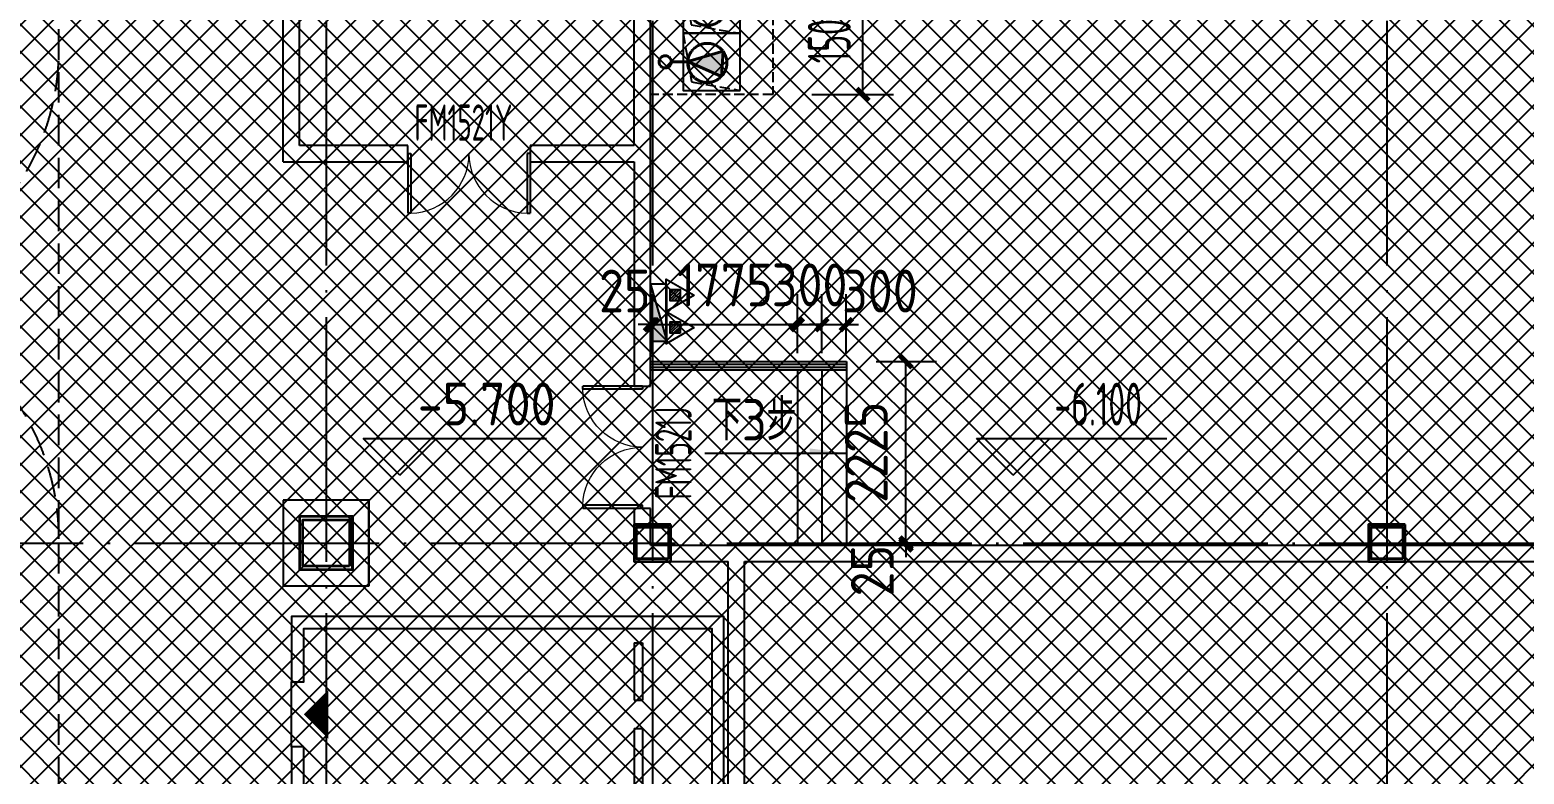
# Model space of a CAD drawing. Extents: x -473190 to 2138458, y -81875 to 2633646.
# Drawn here: x -52929 to -34617, y 88977 to 98103 of the extents above; entities that cross this region are included whole.
import ezdxf

# ---------------------------------------------------------------- set-up
doc = ezdxf.new("R2010")
doc.units = 0
doc.header["$LTSCALE"] = 1000
for name, pattern in [('__DASH', [0.35, 0.25, -0.1]), ('DASH', [0.35, 0.25, -0.1]), ('DOTE', [2.42, 2, -0.2, 0.02, -0.2]), ('排水', [1.1, 1, -0.1])]:
    doc.linetypes.add(name, pattern=pattern)
for name, color, linetype in [('00-停车位', 67, 'Continuous'), ('A-COLUMN', 2, 'Continuous'), ('A-DIM_ELEV', 3, 'Continuous'), ('A-WALL', 2, 'Continuous'), ('DIM_ELEV', 3, 'Continuous'), ('DIM_SYMB', 3, 'Continuous'), ('DOOR_FIRE', 4, 'Continuous'), ('DOOR_FIRE_TEXT', 7, 'Continuous'), ('DOTE', 1, 'DOTE'), ('HANDRAIL', 3, 'Continuous'), ('PUB_DIM', 3, 'Continuous'), ('PUB_TEXT', 7, 'Continuous'), ('W-EQUIP_消火栓', 7, 'Continuous'), ('W-EQUIP_灭火器', 7, 'Continuous'), ('排水', 4, 'Continuous'), ('索引线', 252, 'Continuous'), ('车行线', 4, 'Continuous'), ('集水坑', 4, 'Continuous'), ('雨棚投影', 147, 'Continuous')]:
    doc.layers.add(name, color=color, linetype=linetype)
for name, color, linetype, lineweight in [('A-2F-WALL$0$A-PUB_TEXT', 7, 'Continuous', 15), ('GPS-污水', 2, '排水', 40), ('钢柱', 51, 'Continuous', 35)]:
    doc.layers.add(name, color=color, linetype=linetype, lineweight=lineweight)
doc.styles.add('8B2_02', font='tssdeng.shx', dxfattribs={"width": 0.6, "bigfont": 'TSSDCHN.shx'})
doc.styles.add('_TCH_DIM_T3', font='tssdeng.shx', dxfattribs={"width": 0.564706, "bigfont": '@@@tssdchn.shx'})
doc.styles.add('_TCH_WINDOW', font='tssdeng.shx', dxfattribs={"width": 0.8, "height": 3.5, "bigfont": 'tssdchn.shx'})
doc.styles.get("Standard").update_dxf_attribs({"font": 'gbenor.shx', "bigfont": 'gbcbig.shx'})
doc.styles.add('STANDARD_T3', font='gbenor.shx', dxfattribs={"bigfont": 'gbcbig.shx'})
doc.dimstyles.new('_TCH_ARCH&&150', dxfattribs={"dimtxt": 525, "dimasz": 150, "dimexe": 375, "dimexo": 450, "dimgap": 150, "dimtad": 1, "dimdec": 0, "dimzin": 0, "dimdsep": 46, "dimtxsty": '_TCH_DIM_T3', "dimblk": 'ARCHTICK', "dimcen": 0.09, "dimclrt": 7, "dimazin": 2, "dimtfac": 1, "dimtdec": 0, "dimtix": 1, "dimtmove": 2, "dimatfit": 3, "dimfxl": 0, "dimtolj": 1, "dimtzin": 0, "dimarcsym": 0})
doc.dimstyles.new('STANDARD&&150', dxfattribs={"dimtxt": 525, "dimasz": 150, "dimexe": 375, "dimexo": 450, "dimgap": 225, "dimtad": 1, "dimdec": 0, "dimzin": 0, "dimdsep": 46, "dimtxsty": 'STANDARD_T3', "dimblk": 'ARCHTICK', "dimcen": 0.09, "dimadec": 0, "dimazin": 0, "dimtfac": 1, "dimtdec": 0, "dimtix": 1, "dimtmove": 2, "dimatfit": 3, "dimfxl": 0, "dimtolj": 1, "dimtzin": 0, "dimarcsym": 0})

# ---------------------------------------------------------------- blocks, each defined once
blk = doc.blocks.new('车位2400x5300')
at = {"layer": '00-停车位', "color": 251}
for p, q in [((-875, -1000), (-175, -1000)), ((-875, -1100), (-875, -1000)), ((-175, -1100), (-175, -1000)), ((175, -1000), (875, -1000)), ((175, -1100), (175, -1000)), ((875, -1100), (875, -1000)), ((-875, -1100), (-175, -1100)), ((175, -1100), (875, -1100)), ((400, -5300), (-400, -5300))]:
    blk.add_line(p, q, dxfattribs=at)
blk.add_lwpolyline([(400, -5150), (400, -5300), (1200, -5300), (1200, 0), (-1200, 0), (-1200, -5300), (-400, -5300), (-400, -5150), (-1050, -5150), (-1050, -150), (1050, -150), (1050, -5150), (400, -5150)], dxfattribs=at)
blk.add_lwpolyline([(0, -5150, 0, 600, 0), (0, -4850, 600, 600, 0)], format="xyseb", dxfattribs=at)
blk = doc.blocks.new('A$C796A13F6')
at = {"layer": '车行线', "linetype": '__DASH', "ltscale": 1.5}
for points in [[(-69275, -3000), (-69275, -122288, -0.414214), (-72275, -125288), (-118175, -125288, -0.414214), (-121175, -122288), (-121175, -3000)], [(-124175, -63738, 0.414214), (-121175, -60738)], [(-124175, -63738, -0.414214), (-121175, -66738)]]:
    blk.add_lwpolyline(points, format="xyb", dxfattribs=at)
blk = doc.blocks.new('$SB01_1')
h = blk.add_hatch(color=256)
h.dxf.hatch_style = 1
h.paths.add_polyline_path([(-0.381, -0.323), (0.5, 0), (-0.381, 0.323)])
h.paths.add_polyline_path([(0, 0), (0.002, 0), (0.002, 0.001), (0, 0.001)], flags=24)
h.paths.add_polyline_path([(0, -0.002), (0.003, -0.002), (0.003, -0.001), (0, -0.001)], flags=24)
h.paths.add_polyline_path([(0, -0.003), (0.003, -0.003), (0.003, -0.002), (0, -0.002)], flags=24)
for p, q in [((0.5, 0), (-0.381, 0.323)), ((-0.381, 0.323), (-0.381, -0.323)), ((0.5, 0), (-0.381, -0.323))]:
    blk.add_line(p, q)
blk.add_circle((0, 0), 0.5)
at = {"flags": 1}
for tag, p in [('UNIT', (0, 0)), ('SPEC', (0, -0.002)), ('WHAT', (0, -0.003))]:
    blk.add_attdef(tag, p, '', height=0.001, dxfattribs=at)
blk = doc.blocks.new('人防集水坑')
at = {"layer": 'GPS-污水', "linetype": '排水'}
for p, q in [((307486, 701151), (307284, 701151)), ((307486, 700451), (307284, 700451))]:
    blk.add_line(p, q, dxfattribs=at)
for centre in [(307561, 701151), (307561, 700451)]:
    blk.add_circle(centre, 75, dxfattribs=at)
at = {"layer": '集水坑', "linetype": 'DASH', "ltscale": 0.5}
blk.add_lwpolyline([(306241, 700051), (306241, 701551), (307741, 701551), (307741, 700051)], close=True, dxfattribs=at)
at = {"layer": '集水坑', "linetype": 'Continuous', "ltscale": 0.5}
for points in [[(306641, 701501), (306641, 700801), (307341, 700801), (307341, 701501)], [(306641, 700801), (306641, 700101), (307341, 700101), (307341, 700801)]]:
    blk.add_lwpolyline(points, close=True, dxfattribs=at)
at = {"layer": '集水坑', "linetype": 'DASH', "ltscale": 0.5}
for points in [[(307341, 700801), (307237, 701397), (306641, 701501)], [(307347, 700101), (307243, 700697), (306647, 700801)]]:
    blk.add_lwpolyline(points, dxfattribs=at)
at = {"layer": 'GPS-污水', "linetype": '排水', "xscale": -480.0000000000002, "yscale": 480.0000000000002, "zscale": 480.0000000000002, "rotation": 176.2535374729293}
for p in [(307045, 701164, 0), (307045, 700464, 0)]:
    blk.add_blockref('$SB01_1', p, dxfattribs=at)
blk = doc.blocks.new('_ArchTick')
at = {"color": 0, "linetype": 'ByBlock', "const_width": 0.4}
blk.add_lwpolyline([(-0.5, -0.5), (0.5, 0.5)], dxfattribs=at)
blk = doc.blocks.new('*D5240')
at = {"layer": 'Defpoints', "color": 0, "transparency": 16777216}
for p in [(45684, -88418), (46762, -88418), (45684, -89918)]:
    blk.add_point(p, dxfattribs=at)
at = {"layer": 'PUB_DIM', "color": 0, "lineweight": -2, "transparency": 16777216}
for p, q in [((46134, -88418), (47137, -88418)), ((46762, -89918), (46762, -88418)), ((46134, -89918), (47137, -89918))]:
    blk.add_line(p, q, dxfattribs=at)
at = {"layer": 'PUB_DIM', "color": 0, "lineweight": -2, "transparency": 16777216, "xscale": 150, "yscale": 150, "zscale": 150}
for p, rotation in [((46762, -88418), 90), ((46762, -89918), 270)]:
    blk.add_blockref('_ArchTick', p, dxfattribs=dict(at, rotation=rotation))
at = {"layer": 'PUB_DIM', "color": 7, "transparency": 16777216, "insert": (46349, -89168), "char_height": 525, "attachment_point": 5, "rotation": 90, "style": '_TCH_DIM_T3'}
blk.add_mtext('\\A1;1500', dxfattribs=at)
blk = doc.blocks.new('A$C00330F2E')
at = {"layer": 'A-COLUMN'}
for p, q in [((5375, -62800), (4325, -62800)), ((4325, -62800), (4325, -63850)), ((5375, -63850), (5375, -62800)), ((4325, -63850), (5375, -63850))]:
    blk.add_line(p, q, dxfattribs=at)
at = {"layer": '钢柱', "color": 4, "lineweight": 35}
for points in [[(5175, -63000), (4525, -63000), (4525, -63650), (5175, -63650)], [(5135, -63610), (4565, -63610), (4565, -63040), (5135, -63040)], [(9075, -63100), (8625, -63100), (8625, -63550), (9075, -63550)], [(9045, -63520), (8655, -63520), (8655, -63130), (9045, -63130)], [(18075, -63100), (17625, -63100), (17625, -63550), (18075, -63550)], [(18045, -63520), (17655, -63520), (17655, -63130), (18045, -63130)]]:
    blk.add_lwpolyline(points, close=True, dxfattribs=at)
blk = doc.blocks.new('A$C4F5A101F')
at = {"layer": 'DOTE', "color": 16, "linetype": 'DOTE', "ltscale": 1.5}
for p, q in [((-251939.7, 16373.7), (-251939.7, -213765.2)), ((-247939.7, 16373.7), (-247939.7, -213765.2)), ((-238939.7, 16373.7), (-238939.7, -213765.2)), ((-297848.4, -66257.4), (-173939.7, -66257.4))]:
    blk.add_line(p, q, dxfattribs=at)
blk = doc.blocks.new('$TwtSys$00000434')
for p, q in [((-0.5, 0.5), (-0.5, -0.5)), ((-0.5, -0.5), (0.5, 0.5)), ((0.5, 0.5), (-0.5, 0.5)), ((0.5, -0.5), (0.5, 0.5)), ((-0.5, -0.5), (0.5, -0.5))]:
    blk.add_line(p, q)
blk.add_solid([(0.5, -0.5), (0.5, 0.5), (-0.5, -0.5)])
blk = doc.blocks.new('$TwtSys$00000546')
h = blk.add_hatch()
h.set_pattern_fill('ANSI31', color=256, scale=200, style=0)
h.set_pattern_definition([(45, (-38543.802, -6670.83), (-17.67767, 17.67767), [])])
h.paths.add_polyline_path([(-65, 174), (65, 174), (65, 44), (-65, 44)])
for points in [[(0, 344), (-198, 0), (198, 0)], [(-65, 174), (65, 174), (65, 44), (-65, 44)]]:
    blk.add_lwpolyline(points, close=True)
blk = doc.blocks.new('zzzzzzzzzzzzzzzz')
at = {"layer": 'A-COLUMN'}
for p, q in [((-62984, -238035), (-63434, -238035)), ((-63434, -238035), (-63434, -238485)), ((-62984, -238485), (-62984, -238035)), ((-53984, -238035), (-54434, -238035)), ((-54434, -238035), (-54434, -238485)), ((-53984, -238485), (-53984, -238035)), ((-63434, -238485), (-62984, -238485)), ((-54434, -238485), (-53984, -238485))]:
    blk.add_line(p, q, dxfattribs=at)
blk.add_blockref('A$C00330F2E', (-72059, -174935))
blk = doc.blocks.new('ADFASDF')
h = blk.add_hatch()
h.set_pattern_fill('ANSI37', color=8, scale=150)
h.set_pattern_definition([(45, (0, 0), (-168.3798, 168.3798), []), (135, (0, 0), (-168.3798, -168.3798), [])])
h.paths.add_polyline_path([(521397, 239186), (521397, 224886), (539697, 224886), (539697, 169261), (524947, 169261), (524947, 171211), (527822, 171211), (527922, 176611), (501318, 176611), (501125, 109884), (530547, 109887), (530547, 107449), (538188, 100503), (536147, 98236), (540086, 94690), (517812, 69953), (517812, 59790), (482108, 20136), (405247, 20136), (405247, 26086), (391997, 40436), (391997, 64736), (399997, 64738), (399997, 239186), (409022, 239186)])
blk = doc.blocks.new('*D3532')
at = {"layer": 'Defpoints', "color": 0, "transparency": 16777216}
for p in [(-43006, 94036), (-42192, 94036), (-43006, 91811)]:
    blk.add_point(p, dxfattribs=at)
at = {"layer": 'PUB_DIM', "color": 0, "lineweight": -2, "transparency": 16777216}
for p, q in [((-42556, 94036), (-41817, 94036)), ((-42192, 91811), (-42192, 94036)), ((-42556, 91811), (-41817, 91811))]:
    blk.add_line(p, q, dxfattribs=at)
at = {"layer": 'PUB_DIM', "color": 0, "lineweight": -2, "transparency": 16777216, "xscale": 150, "yscale": 150, "zscale": 150}
for p, rotation in [((-42192, 94036), 90), ((-42192, 91811), 270)]:
    blk.add_blockref('_ArchTick', p, dxfattribs=dict(at, rotation=rotation))
at = {"layer": 'PUB_DIM', "color": 0, "transparency": 16777216, "insert": (-42679, 92923), "char_height": 525, "attachment_point": 5, "rotation": 90, "style": 'STANDARD_T3'}
blk.add_mtext('\\A1;2225', dxfattribs=at)
blk = doc.blocks.new('*D3533')
at = {"layer": 'Defpoints', "color": 0, "transparency": 16777216}
for p in [(-43006, 91811), (-43006, 91786), (-42192, 91811)]:
    blk.add_point(p, dxfattribs=at)
at = {"layer": 'PUB_DIM', "color": 0, "lineweight": -2, "transparency": 16777216}
for p, q in [((-42192, 91811), (-42192, 91961)), ((-42556, 91811), (-41817, 91811)), ((-42556, 91786), (-41817, 91786)), ((-42192, 91786), (-42192, 91811)), ((-42192, 91786), (-42192, 91636))]:
    blk.add_line(p, q, dxfattribs=at)
at = {"layer": 'PUB_DIM', "color": 0, "lineweight": -2, "transparency": 16777216, "xscale": 150, "yscale": 150, "zscale": 150}
for p, rotation in [((-42192, 91811), 270), ((-42192, 91786), 90)]:
    blk.add_blockref('_ArchTick', p, dxfattribs=dict(at, rotation=rotation))
at = {"layer": 'PUB_DIM', "color": 0, "transparency": 16777216, "insert": (-42604, 91471), "char_height": 525, "attachment_point": 5, "rotation": 90, "style": 'STANDARD_T3'}
blk.add_mtext('\\A1;25', dxfattribs=at)
blk = doc.blocks.new('*D3534')
at = {"layer": 'Defpoints', "color": 0, "transparency": 16777216}
for p in [(-45298, 94488), (-45323, 93689), (-45298, 93689)]:
    blk.add_point(p, dxfattribs=at)
at = {"layer": 'PUB_DIM', "color": 0, "lineweight": -2, "transparency": 16777216}
for p, q in [((-45323, 94139), (-45323, 94863)), ((-45298, 94139), (-45298, 94863)), ((-45323, 94488), (-45473, 94488)), ((-45323, 94488), (-45298, 94488)), ((-45298, 94488), (-45148, 94488))]:
    blk.add_line(p, q, dxfattribs=at)
at = {"layer": 'PUB_DIM', "color": 0, "lineweight": -2, "transparency": 16777216, "xscale": 150, "yscale": 150, "zscale": 150}
blk.add_blockref('_ArchTick', (-45323, 94488), dxfattribs=at)
at = {"layer": 'PUB_DIM', "color": 0, "lineweight": -2, "transparency": 16777216, "xscale": 150, "yscale": 150, "zscale": 150, "rotation": 180}
blk.add_blockref('_ArchTick', (-45298, 94488), dxfattribs=at)
at = {"layer": 'PUB_DIM', "color": 0, "transparency": 16777216, "insert": (-45638, 94900), "char_height": 525, "attachment_point": 5, "style": 'STANDARD_T3'}
blk.add_mtext('\\A1;25', dxfattribs=at)
blk = doc.blocks.new('*D3535')
at = {"layer": 'Defpoints', "color": 0, "transparency": 16777216}
for p in [(-43523, 94488), (-45298, 93689), (-43523, 93689)]:
    blk.add_point(p, dxfattribs=at)
at = {"layer": 'PUB_DIM', "color": 0, "lineweight": -2, "transparency": 16777216}
for p, q in [((-45298, 94139), (-45298, 94863)), ((-43523, 94139), (-43523, 94863)), ((-45298, 94488), (-43523, 94488))]:
    blk.add_line(p, q, dxfattribs=at)
at = {"layer": 'PUB_DIM', "color": 0, "lineweight": -2, "transparency": 16777216, "xscale": 150, "yscale": 150, "zscale": 150, "rotation": 180}
blk.add_blockref('_ArchTick', (-45298, 94488), dxfattribs=at)
at = {"layer": 'PUB_DIM', "color": 0, "lineweight": -2, "transparency": 16777216, "xscale": 150, "yscale": 150, "zscale": 150}
blk.add_blockref('_ArchTick', (-43523, 94488), dxfattribs=at)
at = {"layer": 'PUB_DIM', "color": 0, "transparency": 16777216, "insert": (-44410, 94975), "char_height": 525, "attachment_point": 5, "style": 'STANDARD_T3'}
blk.add_mtext('\\A1;1775', dxfattribs=at)
blk = doc.blocks.new('*D3536')
at = {"layer": 'Defpoints', "color": 0, "transparency": 16777216}
for p in [(-43223, 94488), (-43523, 93689), (-43223, 93689)]:
    blk.add_point(p, dxfattribs=at)
at = {"layer": 'PUB_DIM', "color": 0, "lineweight": -2, "transparency": 16777216}
for p, q in [((-43523, 94139), (-43523, 94863)), ((-43223, 94139), (-43223, 94863)), ((-43523, 94488), (-43673, 94488)), ((-43523, 94488), (-43223, 94488)), ((-43223, 94488), (-43073, 94488))]:
    blk.add_line(p, q, dxfattribs=at)
at = {"layer": 'PUB_DIM', "color": 0, "lineweight": -2, "transparency": 16777216, "xscale": 150, "yscale": 150, "zscale": 150}
blk.add_blockref('_ArchTick', (-43523, 94488), dxfattribs=at)
at = {"layer": 'PUB_DIM', "color": 0, "lineweight": -2, "transparency": 16777216, "xscale": 150, "yscale": 150, "zscale": 150, "rotation": 180}
blk.add_blockref('_ArchTick', (-43223, 94488), dxfattribs=at)
at = {"layer": 'PUB_DIM', "color": 0, "transparency": 16777216, "insert": (-43373, 94975), "char_height": 525, "attachment_point": 5, "style": 'STANDARD_T3'}
blk.add_mtext('\\A1;300', dxfattribs=at)
blk = doc.blocks.new('*D3537')
at = {"layer": 'Defpoints', "color": 0, "transparency": 16777216}
for p in [(-42923, 94488), (-43223, 93689), (-42923, 93689)]:
    blk.add_point(p, dxfattribs=at)
at = {"layer": 'PUB_DIM', "color": 0, "lineweight": -2, "transparency": 16777216}
for p, q in [((-43223, 94139), (-43223, 94863)), ((-42923, 94139), (-42923, 94863)), ((-43223, 94488), (-43373, 94488)), ((-43223, 94488), (-42923, 94488)), ((-42923, 94488), (-42773, 94488))]:
    blk.add_line(p, q, dxfattribs=at)
at = {"layer": 'PUB_DIM', "color": 0, "lineweight": -2, "transparency": 16777216, "xscale": 150, "yscale": 150, "zscale": 150}
blk.add_blockref('_ArchTick', (-43223, 94488), dxfattribs=at)
at = {"layer": 'PUB_DIM', "color": 0, "lineweight": -2, "transparency": 16777216, "xscale": 150, "yscale": 150, "zscale": 150, "rotation": 180}
blk.add_blockref('_ArchTick', (-42923, 94488), dxfattribs=at)
at = {"layer": 'PUB_DIM', "color": 0, "transparency": 16777216, "insert": (-42511, 94900), "char_height": 525, "attachment_point": 5, "style": 'STANDARD_T3'}
blk.add_mtext('\\A1;300', dxfattribs=at)
blk = doc.blocks.new('$DorLib2D$00000002')
for p, q in [((-0.5, 0), (-0.5, 0.4875)), ((-0.475, 0.4875), (-0.5, 0.4875)), ((-0.475, 0), (-0.475, 0.4875)), ((0.475, 0), (0.475, 0.4875)), ((0.475, 0.4875), (0.5, 0.4875)), ((0.5, 0), (0.5, 0.4875)), ((-0.5, 0), (-0.475, 0)), ((0.5, 0), (0.475, 0))]:
    blk.add_line(p, q)
at = {"lineweight": 13}
for centre, start, end in [((-0.4875, 0), 0, 88.53072), ((0.4875, 0), 91.46928, 180)]:
    blk.add_arc(centre, 0.4875, start, end, dxfattribs=at)
blk = doc.blocks.new('A$C3672542B')
at = {"layer": '排水', "color": 3, "linetype": 'DASH'}
blk.add_lwpolyline([(46899.2, -91158.7, 0, 0, 0), (46187.3, -90446.8, 160, 0, 0), (45763.1, -90022.6, 0, 0, 0)], format="xyseb", dxfattribs=at)
at = {"layer": '集水坑', "linetype": 'Continuous', "rotation": 180}
blk.add_blockref('人防集水坑', (351899.7, 611632.5), dxfattribs=at)
at = {"layer": 'PUB_DIM'}
dim = blk.add_aligned_dim(p1=(45683.7, -89918.2), p2=(45683.7, -88418.2), distance=-1078.1, dimstyle='_TCH_ARCH&&150', dxfattribs=at)
dim.commit()
dim.dimension.update_dxf_attribs({"geometry": '*D5240', "text_midpoint": (46349.3, -89168.2)})

msp = doc.modelspace()

# ---------------------------------------------------------------- hatches: boundary and pattern name
at = {"layer": 'DIM_SYMB'}
msp.add_hatch(color=256, dxfattribs=at).paths.add_polyline_path([(-42922.7, 92910.6), (-43372.7, 92910.6), (-43372.7, 92970.6)])

# ---------------------------------------------------------------- linework, layer by layer
at = {"layer": 'A-DIM_ELEV'}
for p, q in [((-40878.7, 92643.5), (-41328.7, 93093.5)), ((-41328.7, 93093.5), (-38994.9, 93093.5)), ((-40878.7, 92643.5), (-40428.7, 93093.5))]:
    msp.add_line(p, q, dxfattribs=at)
at = {"layer": 'A-WALL'}
for p, q in [((-49822.7, 96485.6), (-49822.7, 100860.6)), ((-49622.7, 96685.6), (-49622.7, 100860.6)), ((-45322.7, 96585.6), (-45322.7, 100785.6)), ((-45522.7, 96685.6), (-45522.7, 100585.6)), ((-48297.7, 96685.6), (-49622.7, 96685.6)), ((-48297.7, 96485.6), (-48297.7, 96685.6)), ((-45522.7, 96685.6), (-46797.7, 96685.6)), ((-46797.7, 96685.6), (-46797.7, 96485.6)), ((-45322.7, 93735.6), (-45322.7, 96585.6)), ((-49822.7, 96485.6), (-48297.7, 96485.6)), ((-46797.7, 96485.6), (-45522.7, 96485.6)), ((-45522.7, 96485.6), (-45522.7, 93735.6)), ((-45522.7, 93735.6), (-45322.7, 93735.6)), ((-45322.7, 92235.6), (-45522.7, 92235.6)), ((-45522.7, 92235.6), (-45522.7, 91585.6)), ((-45322.7, 91785.6), (-45322.7, 92235.6)), ((-45322.7, 91785.6), (-44272.7, 91785.6)), ((-44272.7, 91785.6), (-36297.7, 91785.6)), ((-36297.7, 91785.6), (-27397.7, 91785.6)), ((-45522.7, 91585.6), (-44372.7, 91585.6)), ((-44372.7, 82785.6), (-44372.7, 91585.6)), ((-44172.7, 91585.6), (-36297.7, 91585.6)), ((-44172.7, 82585.6), (-44172.7, 91585.6)), ((-36297.7, 91585.6), (-27197.7, 91585.6))]:
    msp.add_line(p, q, dxfattribs=at)
at = {"layer": 'DIM_ELEV'}
for p, q in [((-48393.8, 92644.2), (-48843.8, 93094.2)), ((-48843.8, 93094.2), (-46597.9, 93094.2)), ((-48393.8, 92644.2), (-47943.8, 93094.2))]:
    msp.add_line(p, q, dxfattribs=at)
at = {"layer": 'DIM_SYMB'}
msp.add_lwpolyline([(-44656.2, 92910.6), (-42922.7, 92910.6)], dxfattribs=at)
at = {"layer": 'HANDRAIL'}
for points in [[(-45322.7, 94035.6), (-42922.7, 94035.6)], [(-45322.7, 94005.6), (-42922.7, 94005.6)], [(-45322.7, 93965.6), (-42922.7, 93965.6)], [(-42922.7, 94035.6), (-42922.7, 91785.6)], [(-45322.7, 93935.6), (-45322.7, 93935.6), (-42922.7, 93935.6)], [(-43522.7, 93935.6), (-43522.7, 91785.6)], [(-43222.7, 93935.6), (-43222.7, 91785.6)]]:
    msp.add_lwpolyline(points, dxfattribs=at)

# ---------------------------------------------------------------- block references
for name, p in [('A$C3672542B', (-89481.4, 187228.8)), ('ADFASDF', (-477545, -71625.7)), ('A$C796A13F6', (68602.3, 158598.1)), ('A$C00330F2E', (-54147.7, 155135.6))]:
    msp.add_blockref(name, p)
at = {"layer": '00-停车位', "rotation": 270}
msp.add_blockref('车位2400x5300', (-44422.7, 89710.6), dxfattribs=at)
at = {"layer": 'DOOR_FIRE'}
ref = msp.add_blockref('$DorLib2D$00000002', (-47547.7, 96585.6), dxfattribs=dict(at, xscale=-1500, yscale=-1500, zscale=200))
ref.add_attrib('A', 'FM1521Y', (-48216.5, 96742.3), dxfattribs={"layer": 'DOOR_FIRE_TEXT', "height": 446.25, "style": '_TCH_WINDOW', "width": 0.564706})
ref = msp.add_blockref('$DorLib2D$00000002', (-45422.7, 92985.6), dxfattribs=dict(at, xscale=-1500, yscale=1500, zscale=200, rotation=90))
ref.add_attrib('A', 'FM1521J', (-44819.7, 92345.9), dxfattribs={"layer": 'DOOR_FIRE_TEXT', "height": 446.25, "rotation": 90, "style": '_TCH_WINDOW', "width": 0.564706})
at = {"layer": 'W-EQUIP_消火栓', "xscale": 700, "yscale": 200, "zscale": 700, "rotation": 270}
msp.add_blockref('$TwtSys$00000434', (-45222.7, 94634.4), dxfattribs=at)
at = {"layer": 'W-EQUIP_灭火器', "xscale": -1, "rotation": 270}
for p in [(-45131.2, 94848.5), (-45131.2, 94451.7)]:
    msp.add_blockref('$TwtSys$00000546', p, dxfattribs=at)
at = {"layer": '索引线', "color": 0}
msp.add_blockref('zzzzzzzzzzzzzzzz', (17910.9, 330071), dxfattribs=at)
at = {"layer": '雨棚投影', "linetype": 'DASH', "lineweight": -3, "ltscale": 2}
msp.add_blockref('A$C4F5A101F', (202642, 158068), dxfattribs=at)

# ---------------------------------------------------------------- texts
at = {"layer": 'A-2F-WALL$0$A-PUB_TEXT', "style": '8B2_02', "width": 0.6}
msp.add_text('-6.100', height=525, dxfattribs=at).set_placement((-40372.6, 93251))
at = {"layer": 'PUB_TEXT'}
for s, height, p in [('-5.700', 525, (-48174.5, 93251.7)), ('下3步', 506.38, (-44567.1, 93068.1))]:
    msp.add_text(s, height=height, dxfattribs=at).set_placement(p)

# ---------------------------------------------------------------- dimensions: what is measured, and where the dimension line sits
at = {"layer": 'PUB_DIM'}
for base, p1, p2, angle, picture, middle in [((-45297.7, 94487.8), (-45322.7, 93689.5), (-45297.7, 93689.5), 0, '*D3534', (-45637.5, 94900.3)), ((-42922.7, 94487.8), (-43222.7, 93689.5), (-42922.7, 93689.5), 0, '*D3537', (-42511, 94900.3)), ((-42191.6, 91810.6), (-43005.9, 91785.6), (-43005.9, 91810.6), 90, '*D3533', (-42604.1, 91470.8))]:
    dim = msp.add_linear_dim(base=base, p1=p1, p2=p2, angle=angle, dimstyle='STANDARD&&150', dxfattribs=at)
    dim.commit()
    dim.dimension.update_dxf_attribs({"geometry": picture, "text_midpoint": middle, "dimtype": 129})
for p1, p2, distance, picture, middle in [((-45297.7, 93689.5), (-43522.7, 93689.5), 798.3, '*D3535', (-44410.2, 94975.3)), ((-43522.7, 93689.5), (-43222.7, 93689.5), 798.3, '*D3536', (-43372.7, 94975.3)), ((-43005.9, 91810.6), (-43005.9, 94035.6), -814.4, '*D3532', (-42679.1, 92923.1))]:
    dim = msp.add_aligned_dim(p1=p1, p2=p2, distance=distance, dimstyle='STANDARD&&150', dxfattribs=at)
    dim.commit()
    dim.dimension.update_dxf_attribs({"geometry": picture, "text_midpoint": middle})

doc.saveas('drawing.dxf')
